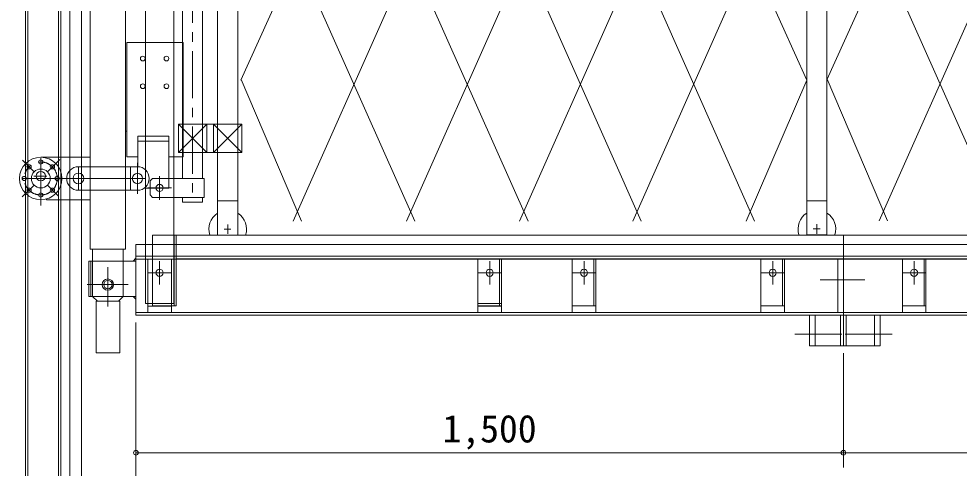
# Model space of a CAD drawing. Units: millimetres, scale not verified. Extents: x -4246 to 7230, y -3649 to 4339.
# Drawn here: x -2439 to -445, y -1762 to -810 of the extents above; entities that cross this region are included whole.
import ezdxf
from ezdxf.enums import TextEntityAlignment as Align

# ---------------------------------------------------------------- set-up
doc = ezdxf.new("R2010")
doc.units = ezdxf.units.MM
doc.header["$LTSCALE"] = 20
doc.header["$PDMODE"] = 32
doc.header["$PDSIZE"] = 10
doc.linetypes.add('CHAIN1', pattern=[8, 5, -1, 1, -1])
for name, color, linetype, lineweight in [('0-7_ﾗッｸ', 6, 'Continuous', 18), ('0-8_ﾚｰﾙ', 134, 'Continuous', 18), ('0-D_外形線', 5, 'Continuous', 18), ('0-F_寸法線', 7, 'Continuous', 18), ('1-0_中心線', 1, 'CHAIN1', 18), ('1-2_補助', 5, 'Continuous', 18), ('1-3_補助線', 5, 'Continuous', 18)]:
    doc.layers.add(name, color=color, linetype=linetype, lineweight=lineweight)
doc.styles.add('ＭＳ ゴシック', font='')
doc.styles.get('ＭＳ ゴシック').set_extended_font_data('MS Gothic')

msp = doc.modelspace()

# ---------------------------------------------------------------- linework, layer by layer
at = {"layer": '0-7_ﾗッｸ'}
for p, q in [((-2331.22, 606.98), (-2331.22, -901.02)), ((-2306.22, 606.98), (-2306.22, -901.02)), ((-2331.22, -366.02), (-2331.22, -1874.02)), ((-2306.22, -901.02), (-2306.22, -2409.02))]:
    msp.add_line(p, q, dxfattribs=at)
at = {"layer": '0-8_ﾚｰﾙ'}
for p, q in [((-2425.22, -846.02), (-2425.22, 661.98)), ((-2420.22, -846.02), (-2420.22, 661.98)), ((-2355.22, -846.02), (-2355.22, 661.98)), ((-2350.22, -846.02), (-2350.22, 661.98)), ((-2425.22, -1819.02), (-2425.22, -846.02)), ((-2420.22, -1819.02), (-2420.22, -846.02)), ((-2355.22, -1819.02), (-2355.22, -846.02)), ((-2350.22, -1819.02), (-2350.22, -846.02))]:
    msp.add_line(p, q, dxfattribs=at)
at = {"layer": '0-D_外形線', "color": 4, "lineweight": 9}
for p, q in [((-2155.82, -1268.14), (-690.82, -1268.14)), ((-2155.82, -1268.14), (-2155.82, -1418.14)), ((-2109.82, -1268.14), (-2109.82, -1418.14)), ((-2105.82, -1268.14), (-2105.82, -1418.14)), ((-690.82, -1318.14), (-690.82, -1268.14)), ((-2140.82, -1373.14), (-2140.82, -1323.14)), ((-2105.82, -1318.14), (-690.82, -1318.14)), ((-1465.82, -1318.14), (-1465.82, -1418.14)), ((-1440.82, -1373.14), (-1440.82, -1323.14)), ((-1419.82, -1318.14), (-1419.82, -1418.14)), ((-1415.82, -1318.14), (-1415.82, -1418.14)), ((-1265.82, -1318.14), (-1265.82, -1418.14)), ((-1240.82, -1373.14), (-1240.82, -1323.14)), ((-1219.82, -1318.14), (-1219.82, -1418.14)), ((-1215.82, -1318.14), (-1215.82, -1418.14)), ((-865.82, -1318.14), (-865.82, -1418.14)), ((-840.82, -1373.14), (-840.82, -1323.14)), ((-819.82, -1318.14), (-819.82, -1418.14)), ((-815.82, -1318.14), (-815.82, -1418.14)), ((-2165.82, -1348.14), (-2115.82, -1348.14)), ((-1465.82, -1348.14), (-1415.82, -1348.14)), ((-1265.82, -1348.14), (-1215.82, -1348.14)), ((-865.82, -1348.14), (-815.82, -1348.14)), ((-2155.82, -1418.14), (-2105.82, -1418.14)), ((-1465.82, -1418.14), (-1415.82, -1418.14)), ((-1265.82, -1418.14), (-1215.82, -1418.14)), ((-865.82, -1418.14), (-815.82, -1418.14))]:
    msp.add_line(p, q, dxfattribs=at)
at = {"layer": '0-D_外形線'}
msp.add_line((-2165.82, -1413.14), (-2115.82, -1413.14), dxfattribs=at)
for centre, radius in [((-2140.82, -1348.14), 7.5), ((-2250.61, -1373.14), 12)]:
    msp.add_circle(centre, radius, dxfattribs=at)
at = {"layer": '0-D_外形線', "color": 4, "lineweight": 9}
for centre in [(-2140.82, -1348.14), (-1440.82, -1348.14), (-1240.82, -1348.14), (-840.82, -1348.14)]:
    msp.add_circle(centre, 7.5, dxfattribs=at)
at = {"layer": '0-F_寸法線', "color": 4, "lineweight": 9}
for p, q in [((-690.82, -1268.14), (1109.18, -1268.14)), ((-690.82, -1318.14), (-690.82, -1268.14)), ((-690.82, -1318.14), (1109.18, -1318.14)), ((-565.82, -1318.14), (-565.82, -1418.14)), ((-540.82, -1373.14), (-540.82, -1323.14)), ((-519.82, -1318.14), (-519.82, -1418.14)), ((-515.82, -1318.14), (-515.82, -1418.14)), ((-565.82, -1348.14), (-515.82, -1348.14)), ((-565.82, -1418.14), (-515.82, -1418.14))]:
    msp.add_line(p, q, dxfattribs=at)
at = {"layer": '0-F_寸法線', "color": 5}
for p, q in [((-2190.82, -1288.14), (-690.82, -1288.14)), ((-2190.82, -1313.14), (-2190.82, -1288.14)), ((-690.82, -1288.14), (1109.18, -1288.14)), ((-690.82, -1313.14), (-690.82, -1288.14)), ((-2190.82, -1313.14), (-690.82, -1313.14)), ((-2190.82, -1438.14), (-2190.82, -1313.14)), ((-690.82, -1313.14), (1109.18, -1313.14)), ((-690.82, -1438.14), (-690.82, -1313.14)), ((-2290.82, -1323.14), (-2290.82, -1398.14)), ((-2290.82, -1323.14), (-2190.82, -1323.14)), ((-2286.32, -1323.14), (-2286.32, -1398.14)), ((-2196.82, -1323.14), (-2190.82, -1317.14)), ((-2190.82, -1319.14), (-690.82, -1319.14)), ((-2165.82, -1319.14), (-2165.82, -1432.14)), ((-2115.82, -1319.14), (-2115.82, -1432.14)), ((-1465.82, -1319.14), (-1465.82, -1432.14)), ((-1415.82, -1319.14), (-1415.82, -1432.14)), ((-1265.82, -1319.14), (-1265.82, -1432.14)), ((-1215.82, -1319.14), (-1215.82, -1432.14)), ((-865.82, -1319.14), (-865.82, -1432.14)), ((-815.82, -1319.14), (-815.82, -1432.14)), ((-702.82, -1319.14), (-702.82, -1432.14)), ((-690.82, -1319.14), (1109.18, -1319.14)), ((-565.82, -1319.14), (-565.82, -1432.14)), ((-515.82, -1319.14), (-515.82, -1432.14)), ((-2290.82, -1398.14), (-2190.82, -1398.14)), ((-2196.82, -1398.14), (-2190.82, -1404.14)), ((-1465.82, -1413.14), (-1415.82, -1413.14)), ((-2190.82, -1432.14), (-690.82, -1432.14)), ((-2165.82, -1419.14), (-2115.82, -1419.14)), ((-1465.82, -1419.14), (-1415.82, -1419.14)), ((-690.82, -1432.14), (1109.18, -1432.14)), ((-2190.82, -1438.14), (-690.82, -1438.14)), ((-762.82, -1438.14), (-762.82, -1503.14)), ((-750.82, -1438.14), (-750.82, -1503.14)), ((-696.82, -1438.14), (-696.82, -1503.14)), ((-690.82, -1438.14), (1109.18, -1438.14)), ((-690.82, -1438.14), (-690.82, -1503.14)), ((-684.82, -1438.14), (-684.82, -1503.14)), ((-624.82, -1438.14), (-624.82, -1503.14)), ((-612.82, -1438.14), (-612.82, -1503.14)), ((-762.82, -1503.14), (-690.82, -1503.14)), ((-612.82, -1503.14), (-690.82, -1503.14))]:
    msp.add_line(p, q, dxfattribs=at)
at = {"layer": '0-F_寸法線', "color": 1, "linetype": 'CHAIN1'}
for p, q in [((-2140.82, -1368.28), (-2140.82, -1328)), ((-1440.82, -1368.28), (-1440.82, -1328)), ((-1240.82, -1368.28), (-1240.82, -1328)), ((-840.82, -1368.28), (-840.82, -1328)), ((-540.82, -1368.28), (-540.82, -1328)), ((-2250.82, -1404.39), (-2250.82, -1341.89)), ((-2160.95, -1348.14), (-2120.68, -1348.14)), ((-1460.95, -1348.14), (-1420.68, -1348.14)), ((-1260.95, -1348.14), (-1220.68, -1348.14)), ((-860.95, -1348.14), (-820.68, -1348.14)), ((-520.68, -1348.14), (-560.95, -1348.14)), ((-2282.07, -1373.14), (-2219.57, -1373.14)), ((-740.46, -1363.14), (-649.02, -1363.14)), ((-736.54, -1363.14), (-645.09, -1363.14)), ((-794.18, -1478.14), (-658.02, -1478.14)), ((-587.45, -1478.14), (-723.61, -1478.14))]:
    msp.add_line(p, q, dxfattribs=at)
at = {"layer": '0-F_寸法線'}
for p, q in [((-2190.82, -1453.76), (-2190.82, -1760.72)), ((-2190.82, -1453.76), (-2190.82, -1966.45)), ((-690.82, -1518.76), (-690.82, -1760.72)), ((-690.82, -1518.76), (-690.82, -1760.72)), ((-690.82, -1729.47), (-2190.82, -1729.47)), ((-2128.32, -1729.47), (-753.32, -1729.47)), ((1109.18, -1729.47), (-690.82, -1729.47)), ((-628.32, -1729.47), (1046.68, -1729.47))]:
    msp.add_line(p, q, dxfattribs=at)
at = {"layer": '0-F_寸法線', "color": 5}
msp.add_lwpolyline([(-690.82, -1288.14), (-690.82, -1438.14), (-690.82, -1503.14)], dxfattribs=at)
for centre, radius in [((-2140.82, -1348.14), 7.5), ((-1440.82, -1348.14), 7.5), ((-1240.82, -1348.14), 7.5), ((-840.82, -1348.14), 7.5), ((-540.82, -1348.14), 7.5), ((-2250.82, -1373.14), 12)]:
    msp.add_circle(centre, radius, dxfattribs=at)
at = {"layer": '0-F_寸法線', "color": 4, "lineweight": 9}
msp.add_circle((-540.82, -1348.14), 7.5, dxfattribs=at)
at = {"layer": '0-F_寸法線'}
for p in [(-2190.82, -1729.47), (-690.82, -1729.47)]:
    msp.add_point(p, dxfattribs=at)
at = {"layer": '1-0_中心線'}
for p, q in [((-2140.82, -1368.28), (-2140.82, -1328)), ((-2250.61, -1353.19), (-2250.61, -1393.08)), ((-2160.95, -1348.14), (-2120.68, -1348.14))]:
    msp.add_line(p, q, dxfattribs=at)
at = {"layer": '1-2_補助'}
for p, q in [((-2287.72, -1298.14), (-2287.72, 161.86)), ((-2212.72, -1298.14), (-2212.72, 161.86)), ((-2392.72, -1103.14), (-2287.72, -1103.14)), ((-2312.72, -1123.14), (-2287.72, -1123.14)), ((-2312.72, -1123.14), (-2287.72, -1123.14)), ((-2187.72, -1123.14), (-2297.72, -1123.14)), ((-2212.72, -1123.14), (-2202.72, -1123.14)), ((-2212.72, -1123.14), (-2202.72, -1123.14)), ((-2202.72, -1173.14), (-2202.72, -1123.14)), ((-2202.72, -1173.14), (-2202.72, -1123.14)), ((-2312.72, -1173.14), (-2287.72, -1173.14)), ((-2312.72, -1173.14), (-2287.72, -1173.14)), ((-2187.72, -1173.14), (-2297.72, -1173.14)), ((-2212.72, -1173.14), (-2202.72, -1173.14)), ((-2212.72, -1173.14), (-2202.72, -1173.14)), ((-2380.22, -1193.14), (-2380.22, -1191.37)), ((-2380.22, -1193.14), (-2287.72, -1193.14)), ((-2287.72, -1298.14), (-2212.72, -1298.14)), ((-2282.72, -1298.14), (-2282.72, -1398.14)), ((-2217.72, -1298.14), (-2217.72, -1398.14)), ((-2282.72, -1398.14), (-2272.72, -1408.14)), ((-2272.72, -1408.14), (-2227.72, -1408.14)), ((-2217.72, -1398.14), (-2227.72, -1408.14))]:
    msp.add_line(p, q, dxfattribs=at)
at = {"layer": '1-2_補助', "color": 4, "lineweight": 9}
for p, q in [((-2017.79, -15.67), (-2017.65, -1268.14)), ((-1974.95, -1268.13), (-1975.09, -15.67)), ((-768.55, -15.19), (-768.42, -1267.66)), ((-725.72, -1267.66), (-725.85, -15.19)), ((-2017.66, -1195.67), (-1974.96, -1195.67)), ((-768.43, -1195.19), (-725.73, -1195.19)), ((-2004.02, -1255.67), (-1989.49, -1255.67)), ((-1996.3, -1265.77), (-1996.3, -1245.67)), ((-754.79, -1255.19), (-740.25, -1255.19)), ((-747.07, -1265.29), (-747.07, -1245.19))]:
    msp.add_line(p, q, dxfattribs=at)
at = {"layer": '1-2_補助', "color": 3}
for p, q in [((-1600.05, -118.6), (-1968.45, -939.65)), ((-1360.13, -118.6), (-1857.55, -1238.6)), ((-1359.47, -1238.6), (-1856.89, -118.6)), ((-1120.13, -118.6), (-1617.55, -1238.6)), ((-1119.47, -1238.6), (-1616.89, -118.6)), ((-880.13, -118.6), (-1377.55, -1238.6)), ((-879.47, -1238.6), (-1376.89, -118.6)), ((-768.51, -939.65), (-1136.98, -118.6)), ((-357.35, -117.98), (-725.75, -939.03)), ((-117.43, -117.98), (-614.85, -1237.98)), ((-1599.46, -1238.6), (-1968.51, -408.87)), ((-768.51, -408.87), (-1137.56, -1238.6)), ((-356.76, -1237.98), (-725.81, -408.26)), ((-1967.79, -938.18), (-1839.84, -1238.6)), ((-768.51, -939.65), (-897.28, -1238.6)), ((-725.09, -937.56), (-597.14, -1237.98))]:
    msp.add_line(p, q, dxfattribs=at)
at = {"layer": '1-2_補助', "color": 6}
for p, q in [((-2090.46, -860.07), (-2210.46, -860.07)), ((-2210.46, -860.07), (-2210.46, -1058.7)), ((-2210.46, -1048.12), (-2212.72, -1048.12)), ((-2210.46, -1058.7), (-2210.46, -1102.05)), ((-2186.69, -1058.7), (-2186.69, -1123.16)), ((-2120.93, -1058.7), (-2186.69, -1058.7)), ((-2120.93, -1068.7), (-2186.69, -1068.7)), ((-2186.69, -1102.05), (-2210.46, -1102.05)), ((-2090.46, -1102.05), (-2120.93, -1102.05))]:
    msp.add_line(p, q, dxfattribs=at)
at = {"layer": '1-2_補助', "color": 7}
for p, q in [((-2100.74, -1033.01), (-2040.73, -1093)), ((-1966.22, -1092.99), (-2026.23, -1033)), ((-1966.23, -1032.99), (-2026.22, -1093)), ((-2040.73, -1093), (-2026.22, -1093)), ((-2017.65, -1268.14), (-1974.95, -1268.13)), ((-768.42, -1267.66), (-725.72, -1267.66))]:
    msp.add_line(p, q, dxfattribs=at)
at = {"layer": '1-2_補助', "color": 1, "linetype": 'CHAIN1'}
for p, q in [((-2392.72, -1205.18), (-2392.72, -1093.14)), ((-2407.04, -1133.82), (-2431.59, -1109.26)), ((-2352.32, -1107.74), (-2378.4, -1133.82)), ((-2187.72, -1180.7), (-2187.72, -1114.75)), ((-2312.72, -1173.14), (-2312.72, -1123.14)), ((-2312.72, -1173.14), (-2312.72, -1123.14)), ((-2171.11, -1148.14), (-2451.33, -1148.14)), ((-2379.51, -1143.14), (-2407.32, -1143.14)), ((-2355.67, -1148.14), (-2192.64, -1148.14)), ((-2407.04, -1162.46), (-2431.85, -1187.27)), ((-2355.91, -1184.95), (-2378.4, -1162.46)), ((-2250.22, -1336.31), (-2250.22, -1419.81)), ((-2294.18, -1373.14), (-2207.05, -1373.14))]:
    msp.add_line(p, q, dxfattribs=at)
at = {"layer": '1-2_補助', "color": 134}
for p, q in [((-2275.22, -1408.14), (-2275.22, -1518.14)), ((-2275.22, -1408.14), (-2272.72, -1408.14)), ((-2225.22, -1408.14), (-2227.72, -1408.14)), ((-2225.22, -1408.14), (-2225.22, -1518.14)), ((-2275.22, -1518.14), (-2225.22, -1518.14))]:
    msp.add_line(p, q, dxfattribs=at)
at = {"layer": '1-2_補助', "color": 6}
for points in [[(-2090.46, -860.07), (-2090.46, -1058.7), (-2090.46, -1102.05)], [(-2120.93, -1058.7), (-2120.93, -1168.5), (-2173.22, -1168.5)]]:
    msp.add_lwpolyline(points, dxfattribs=at)
at = {"layer": '1-2_補助', "color": 7}
for points in [[(-2100.73, -1093.01), (-2040.73, -1093), (-2040.74, -1033), (-2100.74, -1033.01)], [(-1966.22, -1092.99), (-2026.22, -1093), (-2026.23, -1033), (-1966.23, -1032.99)]]:
    msp.add_lwpolyline(points, close=True, dxfattribs=at)
msp.add_lwpolyline([(-2100.73, -1093.01), (-2040.74, -1033), (-2026.23, -1033)], dxfattribs=at)
at = {"layer": '1-2_補助', "color": 6}
for centre in [(-2176.35, -893.78), (-2126.24, -893.78), (-2176.35, -952.44), (-2126.24, -952.44)]:
    msp.add_circle(centre, 5, dxfattribs=at)
at = {"layer": '1-2_補助', "color": 2}
for centre, radius in [((-2392.72, -1148.14), 45), ((-2392.72, -1113.14), 4.5), ((-2417.47, -1123.39), 4.5), ((-2392.72, -1148.14), 20), ((-2392.72, -1143.14), 10), ((-2367.97, -1123.39), 4.5), ((-2427.72, -1148.14), 4.5), ((-2357.72, -1148.14), 4.5), ((-2417.47, -1172.89), 4.5), ((-2367.97, -1172.89), 4.5), ((-2392.72, -1183.14), 4.5)]:
    msp.add_circle(centre, radius, dxfattribs=at)
at = {"layer": '1-2_補助', "color": 1, "linetype": 'CHAIN1'}
msp.add_circle((-2392.72, -1148.14), 35, dxfattribs=at)
at = {"layer": '1-2_補助'}
for centre, radius in [((-2312.72, -1148.14), 11.5), ((-2187.72, -1148.14), 11), ((-2250.22, -1373.14), 9)]:
    msp.add_circle(centre, radius, dxfattribs=at)
for centre, start, end in [((-2312.72, -1148.14), 90, 180), ((-2187.72, -1148.14), 270, 90), ((-2312.72, -1148.14), 180, 270)]:
    msp.add_arc(centre, 25, start, end, dxfattribs=at)
at = {"layer": '1-2_補助', "color": 4, "lineweight": 9}
for centre, start, end in [((-1996.3, -1255.67), 122.265, 198.167), ((-1996.3, -1255.67), 341.845, 57.747), ((-747.07, -1255.19), 122.265, 198.167), ((-747.07, -1255.19), 341.845, 57.747)]:
    msp.add_arc(centre, 40, start, end, dxfattribs=at)
at = {"layer": '1-3_補助線'}
for p, q in [((-2170.82, -1413.14), (-2170.82, 836.86)), ((-2110.82, -1413.14), (-2110.82, 686.86)), ((-2092.17, -1148.14), (-2092.17, -288.14)), ((-2049.47, -288.14), (-2049.47, -1148.14)), ((-2155.82, -1148.14), (-2160.82, -1153.14)), ((-2160.82, -1183.14), (-2160.82, -1153.14)), ((-2046.27, -1148.14), (-2155.82, -1148.14)), ((-2046.27, -1188.14), (-2046.27, -1148.14)), ((-2155.82, -1188.14), (-2160.82, -1183.14)), ((-2046.27, -1188.14), (-2155.82, -1188.14)), ((-2049.47, -1188.14), (-2049.47, -1198.14)), ((-2110.82, -1413.14), (-2170.82, -1413.14))]:
    msp.add_line(p, q, dxfattribs=at)
at = {"layer": '1-3_補助線', "color": 1, "linetype": 'CHAIN1'}
for p, q in [((-2070.82, -238.14), (-2070.82, -1198.14)), ((-2140.82, -1143.14), (-2140.82, -1193.14)), ((-2140.82, -1193.14), (-2140.82, -1143.14)), ((-2115.82, -1168.14), (-2165.82, -1168.14)), ((-2115.82, -1168.14), (-2165.82, -1168.14)), ((-2140.82, -1373.14), (-2140.82, -1323.14)), ((-2115.82, -1348.14), (-2165.82, -1348.14))]:
    msp.add_line(p, q, dxfattribs=at)
at = {"layer": '1-3_補助線'}
msp.add_lwpolyline([(-2049.47, -1198.14), (-2092.17, -1198.14), (-2092.17, -1188.14)], dxfattribs=at)
for centre in [(-2140.82, -1168.14), (-2140.82, -1168.14), (-2140.82, -1348.14)]:
    msp.add_circle(centre, 7.5, dxfattribs=at)

# ---------------------------------------------------------------- texts
at = {"layer": '0-F_寸法線', "style": 'ＭＳ ゴシック'}
msp.add_text('1,500', height=58.65, dxfattribs=at).set_placement((-1540.82, -1725.38), align=Align.BOTTOM_LEFT)

doc.saveas('drawing.dxf')
